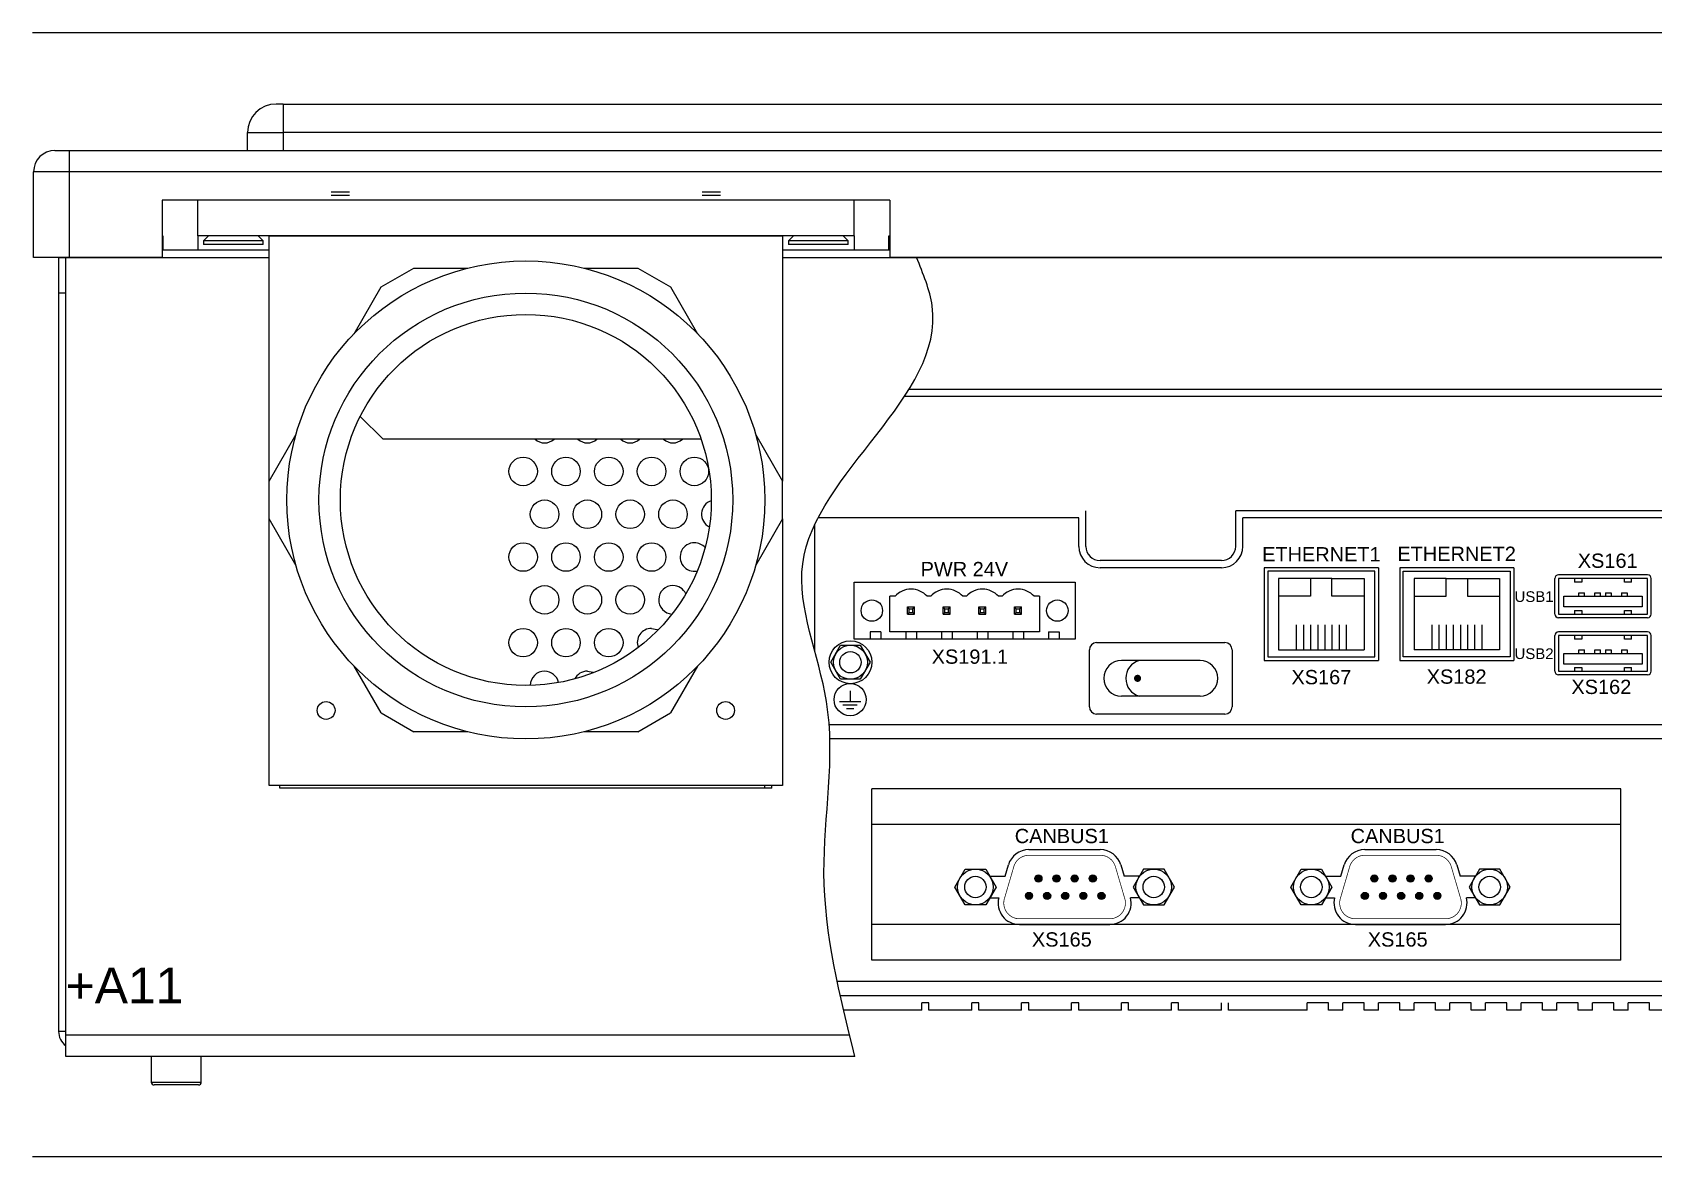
# Model space of a CAD drawing. Extents: x -2364 to 9601, y -871 to 1549.
# Drawn here: x 1380.2 to 1607.4, y 569.4 to 727 of the extents above; entities that cross this region are included whole.
import ezdxf

# ---------------------------------------------------------------- set-up
doc = ezdxf.new("R2010")
doc.units = 0
doc.layers.get('0').update_dxf_attribs({"linetype": 'CONTINUOUS'})

# ---------------------------------------------------------------- blocks, each defined once
blk = doc.blocks.new('MOERM3_TV')
for p, q in [((-2.75, 0), (-1.38, 2.38)), ((-1.38, 2.38), (1.38, 2.38)), ((1.38, 2.38), (2.75, 0)), ((-1.38, -2.38), (-2.75, 0)), ((2.75, 0), (1.38, -2.38)), ((1.38, -2.38), (-1.38, -2.38))]:
    blk.add_line(p, q)
for radius in [2.38, 1.5]:
    blk.add_circle((0, 0), radius)

msp = doc.modelspace()

# ---------------------------------------------------------------- linework, layer by layer
for p, q in [((1380.18725, 727.00193), (1850.43917, 727.00193)), ((1612.85141, 675.96948), (1502.41693, 675.96948)), ((1612.85141, 676.96948), (1503.05306, 676.96948)), ((1426.13896, 673.18194), (1429.35141, 669.96948)), ((1473.92273, 669.96948), (1429.35141, 669.96948)), ((1490.87101, 659.96948), (1490.85141, 659.96948)), ((1527.85141, 654.96948), (1527.85141, 659.96948)), ((1614.35141, 659.96948), (1548.85141, 659.96948)), ((1548.85141, 654.96948), (1548.85141, 659.96948)), ((1489.85141, 640.25188), (1489.85141, 658.00772)), ((1526.85141, 658.96948), (1490.32769, 658.96948)), ((1526.85141, 654.96948), (1526.85141, 658.96948)), ((1613.35141, 658.96948), (1549.85141, 658.96948)), ((1549.85141, 654.96948), (1549.85141, 658.96948)), ((1546.85141, 652.96948), (1529.85141, 652.96948)), ((1495.35141, 649.96948), (1526.35141, 649.96948)), ((1495.35141, 641.96948), (1495.35141, 649.96948)), ((1526.35141, 649.96948), (1526.35141, 641.96948)), ((1546.85141, 651.96948), (1529.85141, 651.96948)), ((1568.85141, 651.96948), (1552.85141, 651.96948)), ((1552.85141, 651.96948), (1552.85141, 638.96948)), ((1553.35141, 651.46948), (1553.35141, 639.46948)), ((1568.35141, 651.46948), (1553.35141, 651.46948)), ((1559.35141, 650.46948), (1554.85141, 650.46948)), ((1554.85141, 650.46948), (1554.85141, 640.46948)), ((1559.35141, 650.46948), (1559.35141, 647.96948)), ((1562.35141, 650.46948), (1559.35141, 650.46948)), ((1562.35141, 650.46948), (1566.85141, 650.46948)), ((1562.35141, 647.96948), (1562.35141, 650.46948)), ((1566.85141, 650.46948), (1566.85141, 640.46948)), ((1568.35141, 639.46948), (1568.35141, 651.46948)), ((1568.85141, 651.96948), (1568.85141, 638.96948)), ((1587.85141, 651.96948), (1571.85141, 651.96948)), ((1571.85141, 651.96948), (1571.85141, 638.96948)), ((1572.35141, 651.46948), (1587.35141, 651.46948)), ((1572.35141, 639.46948), (1572.35141, 651.46948)), ((1578.35141, 650.46948), (1573.85141, 650.46948)), ((1573.85141, 650.46948), (1573.85141, 640.46948)), ((1578.35141, 647.96948), (1578.35141, 650.46948)), ((1578.35141, 650.46948), (1581.35141, 650.46948)), ((1581.35141, 650.46948), (1585.85141, 650.46948)), ((1581.35141, 650.46948), (1581.35141, 647.96948)), ((1585.85141, 650.46948), (1585.85141, 640.46948)), ((1587.35141, 651.46948), (1587.35141, 639.46948)), ((1587.85141, 651.96948), (1587.85141, 638.96948)), ((1587.85141, 651.96948), (1587.85141, 638.96948)), ((1593.60141, 645.46948), (1593.60141, 650.46948)), ((1606.60141, 650.96948), (1594.10141, 650.96948)), ((1606.60141, 650.46948), (1594.10141, 650.46948)), ((1594.10141, 650.46948), (1594.10141, 645.46948)), ((1596.35141, 650.46948), (1596.35141, 649.96948)), ((1597.35141, 649.96948), (1596.35141, 649.96948)), ((1597.35141, 650.46948), (1597.35141, 649.96948)), ((1603.35141, 649.96948), (1603.35141, 650.46948)), ((1604.35141, 649.96948), (1603.35141, 649.96948)), ((1604.35141, 649.96948), (1604.35141, 650.46948)), ((1606.60141, 645.46948), (1606.60141, 650.46948)), ((1607.10141, 645.46948), (1607.10141, 650.46948)), ((1500.35141, 642.96948), (1500.35141, 647.96948)), ((1501.10141, 647.96948), (1500.35141, 647.96948)), ((1506.10141, 647.96948), (1505.60141, 647.96948)), ((1511.10141, 647.96948), (1510.60141, 647.96948)), ((1516.10141, 647.96948), (1515.60141, 647.96948)), ((1521.35141, 647.96948), (1520.60141, 647.96948)), ((1521.35141, 647.96948), (1521.35141, 642.96948)), ((1559.35141, 647.96948), (1554.85141, 647.96948)), ((1566.85141, 647.96948), (1562.35141, 647.96948)), ((1573.85141, 647.96948), (1578.35141, 647.96948)), ((1581.35141, 647.96948), (1585.85141, 647.96948)), ((1594.85141, 647.96948), (1605.85141, 647.96948)), ((1594.85141, 646.46948), (1594.85141, 647.96948)), ((1596.95141, 647.96948), (1596.95141, 648.46948)), ((1596.95141, 648.46948), (1597.75141, 648.46948)), ((1597.75141, 647.96948), (1597.75141, 648.46948)), ((1599.20141, 647.96948), (1599.20141, 648.46948)), ((1599.20141, 648.46948), (1600.00141, 648.46948)), ((1600.00141, 647.96948), (1600.00141, 648.46948)), ((1600.70141, 648.46948), (1600.70141, 647.96948)), ((1600.70141, 648.46948), (1601.50141, 648.46948)), ((1601.50141, 648.46948), (1601.50141, 647.96948)), ((1602.95141, 648.46948), (1602.95141, 647.96948)), ((1602.95141, 648.46948), (1603.75141, 648.46948)), ((1603.75141, 648.46948), (1603.75141, 647.96948)), ((1605.85141, 647.96948), (1605.85141, 646.46948)), ((1503.10141, 646.21948), (1502.85141, 646.46948)), ((1502.85141, 646.46948), (1503.85141, 646.46948)), ((1502.85141, 645.46948), (1502.85141, 646.46948)), ((1503.10141, 645.71948), (1502.85141, 645.46948)), ((1502.85141, 645.46948), (1503.85141, 645.46948)), ((1503.10141, 645.71948), (1503.10141, 646.21948)), ((1503.10141, 646.21948), (1503.60141, 646.21948)), ((1503.10141, 645.71948), (1503.60141, 645.71948)), ((1503.60141, 646.21948), (1503.85141, 646.46948)), ((1503.60141, 645.71948), (1503.60141, 646.21948)), ((1503.60141, 645.71948), (1503.85141, 645.46948)), ((1503.85141, 645.46948), (1503.85141, 646.46948)), ((1508.10141, 646.21948), (1507.85141, 646.46948)), ((1507.85141, 646.46948), (1508.85141, 646.46948)), ((1507.85141, 645.46948), (1507.85141, 646.46948)), ((1508.10141, 645.71948), (1507.85141, 645.46948)), ((1507.85141, 645.46948), (1508.85141, 645.46948)), ((1508.10141, 645.71948), (1508.10141, 646.21948)), ((1508.10141, 646.21948), (1508.60141, 646.21948)), ((1508.10141, 645.71948), (1508.60141, 645.71948)), ((1508.60141, 646.21948), (1508.85141, 646.46948)), ((1508.60141, 645.71948), (1508.60141, 646.21948)), ((1508.60141, 645.71948), (1508.85141, 645.46948)), ((1508.85141, 645.46948), (1508.85141, 646.46948)), ((1512.85141, 645.46948), (1512.85141, 646.46948)), ((1512.85141, 646.46948), (1513.85141, 646.46948)), ((1513.10141, 646.21948), (1512.85141, 646.46948)), ((1513.10141, 645.71948), (1512.85141, 645.46948)), ((1512.85141, 645.46948), (1513.85141, 645.46948)), ((1513.10141, 646.21948), (1513.60141, 646.21948)), ((1513.10141, 645.71948), (1513.10141, 646.21948)), ((1513.10141, 645.71948), (1513.60141, 645.71948)), ((1513.60141, 646.21948), (1513.85141, 646.46948)), ((1513.60141, 645.71948), (1513.60141, 646.21948)), ((1513.60141, 645.71948), (1513.85141, 645.46948)), ((1513.85141, 645.46948), (1513.85141, 646.46948)), ((1518.10141, 646.21948), (1517.85141, 646.46948)), ((1517.85141, 646.46948), (1518.85141, 646.46948)), ((1517.85141, 645.46948), (1517.85141, 646.46948)), ((1518.10141, 645.71948), (1517.85141, 645.46948)), ((1517.85141, 645.46948), (1518.85141, 645.46948)), ((1518.10141, 645.71948), (1518.10141, 646.21948)), ((1518.10141, 646.21948), (1518.60141, 646.21948)), ((1518.10141, 645.71948), (1518.60141, 645.71948)), ((1518.60141, 646.21948), (1518.85141, 646.46948)), ((1518.60141, 645.71948), (1518.60141, 646.21948)), ((1518.60141, 645.71948), (1518.85141, 645.46948)), ((1518.85141, 645.46948), (1518.85141, 646.46948)), ((1594.10141, 645.46948), (1606.60141, 645.46948)), ((1605.85141, 646.46948), (1594.85141, 646.46948)), ((1596.35141, 645.96948), (1597.35141, 645.96948)), ((1596.35141, 645.96948), (1596.35141, 645.46948)), ((1597.35141, 645.96948), (1597.35141, 645.46948)), ((1603.35141, 645.96948), (1604.35141, 645.96948)), ((1603.35141, 645.46948), (1603.35141, 645.96948)), ((1604.35141, 645.46948), (1604.35141, 645.96948)), ((1557.35141, 643.96948), (1557.35141, 640.46948)), ((1558.35141, 643.96948), (1558.35141, 640.46948)), ((1559.35141, 643.96948), (1559.35141, 640.46948)), ((1560.35141, 643.96948), (1560.35141, 640.46948)), ((1561.35141, 643.96948), (1561.35141, 640.46948)), ((1562.35141, 643.96948), (1562.35141, 640.46948)), ((1563.35141, 643.96948), (1563.35141, 640.46948)), ((1564.35141, 643.96948), (1564.35141, 640.46948)), ((1576.35141, 643.96948), (1576.35141, 640.46948)), ((1577.35141, 643.96948), (1577.35141, 640.46948)), ((1578.35141, 643.96948), (1578.35141, 640.46948)), ((1579.35141, 643.96948), (1579.35141, 640.46948)), ((1580.35141, 643.96948), (1580.35141, 640.46948)), ((1581.35141, 643.96948), (1581.35141, 640.46948)), ((1582.35141, 643.96948), (1582.35141, 640.46948)), ((1583.35141, 643.96948), (1583.35141, 640.46948)), ((1606.60141, 644.96948), (1594.10141, 644.96948)), ((1526.35141, 641.96948), (1495.35141, 641.96948)), ((1499.10141, 642.96948), (1497.60141, 642.96948)), ((1497.60141, 642.96948), (1497.60141, 641.96948)), ((1499.10141, 642.96948), (1499.10141, 641.96948)), ((1521.35141, 642.96948), (1500.35141, 642.96948)), ((1502.60141, 642.96948), (1502.60141, 641.96948)), ((1504.10141, 642.96948), (1504.10141, 641.96948)), ((1507.60141, 642.96948), (1507.60141, 641.96948)), ((1509.10141, 642.96948), (1509.10141, 641.96948)), ((1512.60141, 642.96948), (1512.60141, 641.96948)), ((1514.10141, 642.96948), (1514.10141, 641.96948)), ((1517.60141, 642.96948), (1517.60141, 641.96948)), ((1519.10141, 642.96948), (1519.10141, 641.96948)), ((1522.60141, 642.96948), (1524.10141, 642.96948)), ((1522.60141, 642.96948), (1522.60141, 641.96948)), ((1524.10141, 642.96948), (1524.10141, 641.96948)), ((1529.35141, 641.46948), (1547.35141, 641.46948)), ((1593.60141, 637.46948), (1593.60141, 642.46948)), ((1606.60141, 642.96948), (1594.10141, 642.96948)), ((1606.60141, 642.46948), (1594.10141, 642.46948)), ((1594.10141, 642.46948), (1594.10141, 637.46948)), ((1596.35141, 642.46948), (1596.35141, 641.96948)), ((1597.35141, 641.96948), (1596.35141, 641.96948)), ((1597.35141, 642.46948), (1597.35141, 641.96948)), ((1603.35141, 641.96948), (1603.35141, 642.46948)), ((1604.35141, 641.96948), (1603.35141, 641.96948)), ((1604.35141, 641.96948), (1604.35141, 642.46948)), ((1606.60141, 637.46948), (1606.60141, 642.46948)), ((1607.10141, 637.46948), (1607.10141, 642.46948)), ((1528.35141, 632.46948), (1528.35141, 640.46948)), ((1543.85141, 638.96948), (1532.85141, 638.96948)), ((1548.35141, 640.46948), (1548.35141, 632.46948)), ((1552.85141, 638.96948), (1568.85141, 638.96948)), ((1553.35141, 639.46948), (1568.35141, 639.46948)), ((1554.85141, 640.46948), (1566.85141, 640.46948)), ((1571.85141, 638.96948), (1587.85141, 638.96948)), ((1587.35141, 639.46948), (1572.35141, 639.46948)), ((1585.85141, 640.46948), (1573.85141, 640.46948)), ((1594.85141, 639.96948), (1605.85141, 639.96948)), ((1594.85141, 638.46948), (1594.85141, 639.96948)), ((1596.95141, 640.46948), (1597.75141, 640.46948)), ((1596.95141, 639.96948), (1596.95141, 640.46948)), ((1597.75141, 639.96948), (1597.75141, 640.46948)), ((1599.20141, 640.46948), (1600.00141, 640.46948)), ((1599.20141, 639.96948), (1599.20141, 640.46948)), ((1600.00141, 639.96948), (1600.00141, 640.46948)), ((1600.70141, 640.46948), (1601.50141, 640.46948)), ((1600.70141, 640.46948), (1600.70141, 639.96948)), ((1601.50141, 640.46948), (1601.50141, 639.96948)), ((1602.95141, 640.46948), (1603.75141, 640.46948)), ((1602.95141, 640.46948), (1602.95141, 639.96948)), ((1603.75141, 640.46948), (1603.75141, 639.96948)), ((1605.85141, 639.96948), (1605.85141, 638.46948)), ((1594.10141, 637.46948), (1606.60141, 637.46948)), ((1606.60141, 636.96948), (1594.10141, 636.96948)), ((1605.85141, 638.46948), (1594.85141, 638.46948)), ((1596.35141, 637.96948), (1597.35141, 637.96948)), ((1596.35141, 637.96948), (1596.35141, 637.46948)), ((1597.35141, 637.96948), (1597.35141, 637.46948)), ((1603.35141, 637.96948), (1604.35141, 637.96948)), ((1603.35141, 637.46948), (1603.35141, 637.96948)), ((1604.35141, 637.46948), (1604.35141, 637.96948)), ((1494.80694, 634.73454), (1494.80694, 633.23454)), ((1493.30694, 633.23454), (1496.30694, 633.23454)), ((1493.80694, 632.73454), (1495.80694, 632.73454)), ((1494.30694, 632.23454), (1495.30694, 632.23454)), ((1543.85141, 633.96948), (1532.85141, 633.96948)), ((1738.85141, 629.96948), (1491.87215, 629.96948)), ((1547.35141, 631.46948), (1529.35141, 631.46948)), ((1740.85141, 627.96948), (1491.96998, 627.96948)), ((1602.85141, 620.96948), (1497.85141, 620.96948)), ((1497.85141, 596.96948), (1497.85141, 620.96948)), ((1602.85141, 596.96948), (1602.85141, 620.96948)), ((1602.85141, 615.96948), (1497.85141, 615.96948)), ((1519.8683, 612.46948), (1529.87535, 612.46948)), ((1566.95109, 612.46948), (1576.95814, 612.46948)), ((1509.48507, 607.21948), (1510.92845, 609.71948)), ((1510.92845, 609.71948), (1513.8152, 609.71948)), ((1513.8152, 609.71948), (1515.25858, 607.21948)), ((1516.52065, 608.71948), (1516.9902, 610.31598)), ((1532.75345, 610.31598), (1533.223, 608.71948)), ((1535.92845, 609.71948), (1534.48507, 607.21948)), ((1538.8152, 609.71948), (1535.92845, 609.71948)), ((1540.25858, 607.21948), (1538.8152, 609.71948)), ((1556.56786, 607.21948), (1558.01124, 609.71948)), ((1558.01124, 609.71948), (1560.89799, 609.71948)), ((1560.89799, 609.71948), (1562.34136, 607.21948)), ((1563.60343, 608.71948), (1564.07299, 610.31598)), ((1579.83623, 610.31598), (1580.30579, 608.71948)), ((1583.01124, 609.71948), (1581.56786, 607.21948)), ((1585.89799, 609.71948), (1583.01124, 609.71948)), ((1587.34136, 607.21948), (1585.89799, 609.71948)), ((1510.92845, 604.71948), (1509.48507, 607.21948)), ((1515.25858, 607.21948), (1513.8152, 604.71948)), ((1514.39255, 608.71948), (1516.52065, 608.71948)), ((1535.3511, 608.71948), (1533.223, 608.71948)), ((1534.48507, 607.21948), (1535.92845, 604.71948)), ((1538.8152, 604.71948), (1540.25858, 607.21948)), ((1558.01124, 604.71948), (1556.56786, 607.21948)), ((1562.34136, 607.21948), (1560.89799, 604.71948)), ((1561.47534, 608.71948), (1563.60343, 608.71948)), ((1582.43389, 608.71948), (1580.30579, 608.71948)), ((1581.56786, 607.21948), (1583.01124, 604.71948)), ((1585.89799, 604.71948), (1587.34136, 607.21948)), ((1513.8152, 604.71948), (1510.92845, 604.71948)), ((1514.39255, 605.71948), (1515.64003, 605.71948)), ((1535.3511, 605.71948), (1534.10362, 605.71948)), ((1535.92845, 604.71948), (1538.8152, 604.71948)), ((1560.89799, 604.71948), (1558.01124, 604.71948)), ((1561.47534, 605.71948), (1562.72282, 605.71948)), ((1582.43389, 605.71948), (1581.1864, 605.71948)), ((1583.01124, 604.71948), (1585.89799, 604.71948)), ((1602.85141, 601.96948), (1497.85141, 601.96948)), ((1531.19888, 601.96948), (1518.54477, 601.96948)), ((1518.54477, 601.96948), (1531.19888, 601.96948)), ((1578.28167, 601.96948), (1565.62756, 601.96948)), ((1565.62756, 601.96948), (1578.28167, 601.96948)), ((1602.85141, 596.96948), (1497.85141, 596.96948)), ((1741.85141, 593.96948), (1493.00098, 593.96948)), ((1747.85141, 591.96948), (1493.43472, 591.96948)), ((1504.85141, 589.96948), (1504.85141, 590.96948)), ((1505.85141, 590.96948), (1504.85141, 590.96948)), ((1505.85141, 589.96948), (1505.85141, 590.96948)), ((1511.85141, 589.96948), (1511.85141, 590.96948)), ((1511.85141, 589.96948), (1511.85141, 590.96948)), ((1512.85141, 590.96948), (1511.85141, 590.96948)), ((1512.85141, 589.96948), (1512.85141, 590.96948)), ((1518.85141, 589.96948), (1518.85141, 590.96948)), ((1518.85141, 589.96948), (1518.85141, 590.96948)), ((1519.85141, 590.96948), (1518.85141, 590.96948)), ((1519.85141, 589.96948), (1519.85141, 590.96948)), ((1525.85141, 589.96948), (1525.85141, 590.96948)), ((1525.85141, 589.96948), (1525.85141, 590.96948)), ((1526.85141, 590.96948), (1525.85141, 590.96948)), ((1526.85141, 589.96948), (1526.85141, 590.96948)), ((1532.85141, 589.96948), (1532.85141, 590.96948)), ((1532.85141, 589.96948), (1532.85141, 590.96948)), ((1533.85141, 590.96948), (1532.85141, 590.96948)), ((1533.85141, 589.96948), (1533.85141, 590.96948)), ((1539.85141, 589.96948), (1539.85141, 590.96948)), ((1539.85141, 589.96948), (1539.85141, 590.96948)), ((1540.85141, 590.96948), (1539.85141, 590.96948)), ((1540.85141, 589.96948), (1540.85141, 590.96948)), ((1546.85141, 589.96948), (1546.85141, 590.96948)), ((1547.85141, 589.96948), (1547.85141, 590.96948)), ((1558.85141, 589.96948), (1558.85141, 590.96948)), ((1561.85141, 590.96948), (1558.85141, 590.96948)), ((1561.85141, 589.96948), (1561.85141, 590.96948)), ((1563.85141, 589.96948), (1563.85141, 590.96948)), ((1566.85141, 590.96948), (1563.85141, 590.96948)), ((1566.85141, 589.96948), (1566.85141, 590.96948)), ((1568.85141, 589.96948), (1568.85141, 590.96948)), ((1571.85141, 590.96948), (1568.85141, 590.96948)), ((1571.85141, 589.96948), (1571.85141, 590.96948)), ((1573.85141, 589.96948), (1573.85141, 590.96948)), ((1576.85141, 590.96948), (1573.85141, 590.96948)), ((1576.85141, 589.96948), (1576.85141, 590.96948)), ((1578.85141, 589.96948), (1578.85141, 590.96948)), ((1581.85141, 590.96948), (1578.85141, 590.96948)), ((1581.85141, 589.96948), (1581.85141, 590.96948)), ((1583.85141, 589.96948), (1583.85141, 590.96948)), ((1586.85141, 590.96948), (1583.85141, 590.96948)), ((1586.85141, 589.96948), (1586.85141, 590.96948)), ((1588.85141, 589.96948), (1588.85141, 590.96948)), ((1591.85141, 590.96948), (1588.85141, 590.96948)), ((1591.85141, 589.96948), (1591.85141, 590.96948)), ((1593.85141, 589.96948), (1593.85141, 590.96948)), ((1596.85141, 590.96948), (1593.85141, 590.96948)), ((1596.85141, 589.96948), (1596.85141, 590.96948)), ((1598.85141, 589.96948), (1598.85141, 590.96948)), ((1601.85141, 590.96948), (1598.85141, 590.96948)), ((1601.85141, 589.96948), (1601.85141, 590.96948)), ((1606.85141, 590.96948), (1603.85141, 590.96948)), ((1603.85141, 589.96948), (1603.85141, 590.96948)), ((1606.85141, 589.96948), (1606.85141, 590.96948)), ((1504.85141, 589.96948), (1493.89381, 589.96948)), ((1511.85141, 589.96948), (1505.85141, 589.96948)), ((1518.85141, 589.96948), (1512.85141, 589.96948)), ((1525.85141, 589.96948), (1519.85141, 589.96948)), ((1532.85141, 589.96948), (1526.85141, 589.96948)), ((1539.85141, 589.96948), (1533.85141, 589.96948)), ((1546.85141, 589.96948), (1540.85141, 589.96948)), ((1558.85141, 589.96948), (1547.85141, 589.96948)), ((1563.85141, 589.96948), (1561.85141, 589.96948)), ((1568.85141, 589.96948), (1566.85141, 589.96948)), ((1573.85141, 589.96948), (1571.85141, 589.96948)), ((1578.85141, 589.96948), (1576.85141, 589.96948)), ((1583.85141, 589.96948), (1581.85141, 589.96948)), ((1588.85141, 589.96948), (1586.85141, 589.96948)), ((1593.85141, 589.96948), (1591.85141, 589.96948)), ((1598.85141, 589.96948), (1596.85141, 589.96948)), ((1603.85141, 589.96948), (1601.85141, 589.96948)), ((1608.85141, 589.96948), (1606.85141, 589.96948)), ((1380.18725, 569.43702), (1850.43917, 569.43702))]:
    msp.add_line(p, q)
at = {"color": 7, "linetype": 'Continuous'}
for p, q in [((1415.35141, 716.96948), (1414.35141, 716.96948)), ((1415.35141, 716.96948), (1815.35142, 716.96948)), ((1415.35141, 716.96948), (1415.35141, 712.96948)), ((1410.35142, 712.96948), (1415.35141, 712.96948)), ((1410.35142, 710.46948), (1410.35142, 712.96948)), ((1815.35142, 712.96948), (1415.35141, 712.96948)), ((1383.35141, 710.46948), (1385.35141, 710.46948)), ((1385.35141, 710.46948), (1845.35142, 710.46948)), ((1385.35141, 710.46948), (1385.35141, 707.46948)), ((1380.35141, 695.46948), (1380.35141, 707.46948)), ((1385.35141, 707.46948), (1380.35141, 707.46948)), ((1845.35142, 707.46948), (1385.35141, 707.46948)), ((1385.35141, 707.46948), (1385.35141, 695.46948)), ((1422.07079, 704.66948), (1424.63203, 704.66948)), ((1474.07079, 704.66948), (1476.63203, 704.66948)), ((1500.35141, 703.46948), (1398.35141, 703.46948)), ((1398.35141, 703.46948), (1398.35141, 695.46948)), ((1495.35141, 703.46948), (1403.35142, 703.46948)), ((1403.35142, 698.46948), (1403.35142, 703.46948)), ((1422.07079, 704.16948), (1424.63203, 704.16948)), ((1474.07079, 704.16948), (1476.63203, 704.16948)), ((1495.35141, 698.46948), (1495.35141, 703.46948)), ((1500.35141, 703.46948), (1500.35141, 695.46948)), ((1398.35141, 698.46948), (1398.45244, 698.46948)), ((1398.45244, 698.46948), (1398.45244, 696.46948)), ((1495.35141, 698.46948), (1403.35142, 698.46948)), ((1404.85141, 698.46948), (1404.15142, 697.76948)), ((1412.55141, 697.76948), (1404.15142, 697.76948)), ((1404.15142, 697.76948), (1404.15142, 697.26948)), ((1412.55141, 697.76948), (1411.85141, 698.46948)), ((1412.55141, 697.26948), (1412.55141, 697.76948)), ((1413.35141, 698.46948), (1485.35142, 698.46948)), ((1413.35141, 664.11565), (1413.35141, 698.46948)), ((1485.35142, 698.46948), (1485.35142, 664.11565)), ((1486.85141, 698.46948), (1486.15142, 697.76948)), ((1494.55141, 697.76948), (1486.15142, 697.76948)), ((1486.15142, 697.76948), (1486.15142, 697.26948)), ((1494.55141, 697.76948), (1493.85141, 698.46948)), ((1494.55141, 697.26948), (1494.55141, 697.76948)), ((1500.25039, 698.46948), (1500.35141, 698.46948)), ((1500.25039, 696.46948), (1500.25039, 698.46948)), ((1385.35141, 695.46948), (1380.35141, 695.46948)), ((1383.85261, 695.46948), (1383.85141, 695.41948)), ((1383.85141, 695.41948), (1383.85141, 690.46948)), ((1384.85142, 695.41948), (1383.85141, 695.41948)), ((1384.85142, 586.46948), (1384.85142, 695.41948)), ((1394.85141, 695.41948), (1384.85142, 695.41948)), ((1398.35141, 695.46948), (1385.35141, 695.46948)), ((1385.95141, 695.41948), (1385.95023, 695.46948)), ((1386.35141, 695.46948), (1386.35141, 695.41948)), ((1394.57791, 695.41948), (1394.57791, 695.46948)), ((1394.85141, 695.41948), (1394.85141, 695.46948)), ((1413.35141, 696.46948), (1398.35141, 696.46948)), ((1412.55141, 697.26948), (1404.15142, 697.26948)), ((1500.35141, 696.46948), (1485.35142, 696.46948)), ((1494.55141, 697.26948), (1486.15142, 697.26948)), ((1845.35142, 695.46948), (1500.35141, 695.46948)), ((1429.05976, 691.32331), (1433.64306, 693.96948)), ((1433.64306, 693.96948), (1441.22737, 693.96948)), ((1457.47544, 693.96948), (1465.05976, 693.96948)), ((1465.05976, 693.96948), (1469.64306, 691.32331)), ((1425.26761, 684.7551), (1429.05976, 691.32331)), ((1469.64306, 691.32331), (1473.43521, 684.7551)), ((1383.85141, 690.46948), (1383.85141, 586.96948)), ((1384.85142, 690.46948), (1383.85141, 690.46948)), ((1413.35141, 664.11565), (1417.14357, 670.68386)), ((1481.55925, 670.68386), (1485.35142, 664.11565)), ((1413.35141, 658.82331), (1413.35141, 664.11565)), ((1485.35142, 658.82331), (1485.35142, 664.11565)), ((1413.35141, 621.46948), (1413.35141, 658.82331)), ((1417.14357, 652.2551), (1413.35141, 658.82331)), ((1485.35142, 658.82331), (1481.55925, 652.2551)), ((1485.35142, 658.82331), (1485.35142, 621.46948)), ((1429.05976, 631.61565), (1425.26761, 638.18386)), ((1473.43521, 638.18386), (1469.64306, 631.61565)), ((1429.05976, 631.61565), (1433.64306, 628.96948)), ((1465.05976, 628.96948), (1469.64306, 631.61565)), ((1441.22737, 628.96948), (1433.64306, 628.96948)), ((1465.05976, 628.96948), (1457.47544, 628.96948)), ((1485.35142, 621.46948), (1413.35141, 621.46948)), ((1414.85142, 621.06948), (1414.85142, 621.46948)), ((1483.85141, 621.06948), (1414.85142, 621.06948)), ((1482.85141, 621.06948), (1482.85141, 621.46948)), ((1483.85141, 621.06948), (1483.85141, 621.46948)), ((1384.85142, 586.96948), (1383.85141, 586.96948)), ((1494.74038, 586.46948), (1384.85142, 586.46948)), ((1384.85142, 583.46947), (1384.85142, 586.46948)), ((1495.48912, 583.46947), (1384.85142, 583.46947)), ((1396.85141, 583.46947), (1396.85141, 579.86948)), ((1403.85141, 579.86948), (1403.85141, 583.46947)), ((1401.75254, 579.46948), (1397.25142, 579.46948)), ((1403.45142, 579.46948), (1401.75254, 579.46948))]:
    msp.add_line(p, q, dxfattribs=at)
at = {"color": 8, "linetype": 'Continuous'}
for p, q in [((1415.35141, 712.96948), (1415.35141, 710.46948)), ((1403.35142, 698.46948), (1403.35142, 696.46948)), ((1495.35141, 698.46948), (1495.35141, 696.46948)), ((1413.35141, 695.41948), (1394.85141, 695.41948)), ((1835.85141, 695.41948), (1485.35142, 695.41948)), ((1396.85141, 579.86948), (1401.93333, 579.86948)), ((1401.93333, 579.86948), (1403.85141, 579.86948))]:
    msp.add_line(p, q, dxfattribs=at)
at = {"color": 7, "linetype": 'Continuous'}
for points in [[(1466.97641, 643.46948), (1467.74178, 643.31724), (1467.89575, 643.24566)], [(1457.97641, 637.46948), (1458.74177, 637.31724), (1458.85222, 637.26752)]]:
    msp.add_lwpolyline(points, dxfattribs=at)
at = {"const_width": 0.5}
for points in [[(1535.35141, 636.46948, 1), (1534.85141, 636.46948, 1)], [(1520.95284, 608.41046, 1), (1521.45284, 608.41046, 1)], [(1523.49284, 608.41046, 1), (1523.99284, 608.41046, 1)], [(1526.03284, 608.41046, 1), (1526.53284, 608.41046, 1)], [(1528.57284, 608.41046, 1), (1529.07284, 608.41046, 1)], [(1568.03563, 608.41046, 1), (1568.53563, 608.41046, 1)], [(1570.57563, 608.41046, 1), (1571.07563, 608.41046, 1)], [(1573.11563, 608.41046, 1), (1573.61563, 608.41046, 1)], [(1575.65563, 608.41046, 1), (1576.15563, 608.41046, 1)], [(1519.62978, 605.96948, 1), (1520.12978, 605.96948, 1)], [(1522.16978, 605.96948, 1), (1522.66978, 605.96948, 1)], [(1524.70978, 605.96948, 1), (1525.20978, 605.96948, 1)], [(1527.24978, 605.96948, 1), (1527.74978, 605.96948, 1)], [(1529.78978, 605.96948, 1), (1530.28978, 605.96948, 1)], [(1566.71256, 605.96948, 1), (1567.21256, 605.96948, 1)], [(1569.25256, 605.96948, 1), (1569.75256, 605.96948, 1)], [(1571.79256, 605.96948, 1), (1572.29256, 605.96948, 1)], [(1574.33256, 605.96948, 1), (1574.83256, 605.96948, 1)], [(1576.87256, 605.96948, 1), (1577.37256, 605.96948, 1)]]:
    msp.add_lwpolyline(points, format="xyb", close=True, dxfattribs=at)
at = {"const_width": 0.1}
for points in [[(1494.80694, 633.23454), (1494.80694, 634.73454)], [(1493.30694, 633.23454), (1496.30694, 633.23454)], [(1495.80694, 632.73454), (1493.80694, 632.73454)], [(1495.30694, 632.23454), (1494.30694, 632.23454)]]:
    msp.add_lwpolyline(points, dxfattribs=at)
for points in [[(1531.19888, 602.76948, 0.1, 0.1, 0), (1518.54477, 602.76948, 0.1, 0.1, -0.500705616), (1516.43417, 605.59024, 0.1, 0.1, 0), (1517.7577, 610.09024, 0.1, 0.1, -0.332706414), (1519.8683, 611.66948, 0.1, 0.1, 0), (1529.87535, 611.66948, 0.1, 0.1, -0.332706414), (1531.98595, 610.09024, 0.1, 0.1, 0), (1533.30948, 605.59024, 0.1, 0.1, -0.500705616)], [(1578.28167, 602.76948, 0.1, 0.1, 0), (1565.62756, 602.76948, 0.1, 0.1, -0.500705616), (1563.51695, 605.59024, 0.1, 0.1, 0), (1564.84048, 610.09024, 0.1, 0.1, -0.332706414), (1566.95109, 611.66948, 0.1, 0.1, 0), (1576.95814, 611.66948, 0.1, 0.1, -0.332706414), (1579.06874, 610.09024, 0.1, 0.1, 0), (1580.39227, 605.59024, 0.1, 0.1, -0.500705616)]]:
    msp.add_lwpolyline(points, format="xyseb", close=True)
at = {"color": 7, "linetype": 'Continuous'}
for centre, radius in [((1449.35141, 661.46948), 33.5), ((1449.35141, 661.46948), 29), ((1449.35141, 661.46948), 26), ((1448.97641, 665.46948), 2), ((1454.97641, 665.46948), 2), ((1460.97641, 665.46948), 2), ((1466.97641, 665.46948), 2), ((1472.97641, 665.46948), 2), ((1451.97641, 659.46948), 2), ((1457.97641, 659.46948), 2), ((1463.97641, 659.46948), 2), ((1469.97641, 659.46948), 2), ((1448.97641, 653.46948), 2), ((1454.97641, 653.46948), 2), ((1460.97641, 653.46948), 2), ((1466.97641, 653.46948), 2), ((1451.97641, 647.46948), 2), ((1457.97641, 647.46948), 2), ((1463.97641, 647.46948), 2), ((1448.97641, 641.46948), 2), ((1454.97641, 641.46948), 2), ((1460.97641, 641.46948), 2), ((1421.35141, 631.96948), 1.25), ((1477.35141, 631.96948), 1.25)]:
    msp.add_circle(centre, radius, dxfattribs=at)
for centre, radius in [((1497.85141, 645.96948), 1.5), ((1523.85141, 645.96948), 1.5), ((1494.85141, 638.71948), 3), ((1494.80694, 633.48454), 2.25), ((1512.37183, 607.21948), 2.5), ((1537.37183, 607.21948), 2.5), ((1559.45461, 607.21948), 2.5), ((1584.45461, 607.21948), 2.5), ((1512.37183, 607.21948), 1.5), ((1521.20284, 608.41046), 0.5), ((1523.74284, 608.41046), 0.5), ((1526.28284, 608.41046), 0.5), ((1528.82284, 608.41046), 0.5), ((1537.37183, 607.21948), 1.5), ((1559.45461, 607.21948), 1.5), ((1568.28563, 608.41046), 0.5), ((1570.82563, 608.41046), 0.5), ((1573.36563, 608.41046), 0.5), ((1575.90563, 608.41046), 0.5), ((1584.45461, 607.21948), 1.5), ((1519.87978, 605.96948), 0.5), ((1522.41978, 605.96948), 0.5), ((1524.95978, 605.96948), 0.5), ((1527.49978, 605.96948), 0.5), ((1530.03978, 605.96948), 0.5), ((1566.96256, 605.96948), 0.5), ((1569.50256, 605.96948), 0.5), ((1572.04256, 605.96948), 0.5), ((1574.58256, 605.96948), 0.5), ((1577.12256, 605.96948), 0.5)]:
    msp.add_circle(centre, radius)
for centre, radius, start, end in [((1414.35141, 712.96948), 4, 90, 180), ((1383.35141, 707.46948), 3, 90, 180), ((1384.90141, 695.41948), 0.05, 0, 180), ((1451.97641, 671.46948), 2, 228.5903779, 311.4096221), ((1457.97641, 671.46948), 2, 228.5903779, 311.4096221), ((1463.97641, 671.46948), 2, 228.5903779, 311.4096221), ((1469.97641, 671.46948), 2, 228.5903779, 311.4096221), ((1475.97641, 659.46948), 2, 108.2157831, 243.1925358), ((1472.97641, 653.46948), 2, 90, 281.2753303), ((1472.97641, 653.46948), 2, 41.3099668, 90), ((1469.97641, 647.46948), 2, 90, 266.3333503), ((1469.97641, 647.46948), 2, 25.3302791, 90), ((1466.97641, 641.46948), 2, 90, 200.1419437), ((1451.97641, 635.46948), 2, 90, 179.7847552), ((1451.97641, 635.46948), 2, 11.7455139, 90), ((1457.97641, 635.46948), 2, 90, 152.6747273), ((1386.35141, 586.96948), 2.5, 180, 233.1301024), ((1397.25141, 579.86948), 0.4, 180, 270), ((1403.45141, 579.86948), 0.4, 270, 0)]:
    msp.add_arc(centre, radius, start, end, dxfattribs=at)
for centre, radius, start, end in [((1529.85141, 654.96948), 3, 180, 270), ((1529.85141, 654.96948), 2, 180, 270), ((1546.85141, 654.96948), 3, 270, 0), ((1546.85141, 654.96948), 2, 270, 0), ((1594.10141, 650.46948), 0.5, 90, 180), ((1606.60141, 650.46948), 0.5, 0, 90), ((1503.35141, 645.93823), 3.03125, 42.0750221, 137.9249779), ((1508.35141, 645.93823), 3.03125, 42.0750221, 137.9249779), ((1513.35141, 645.93823), 3.03125, 42.0750221, 137.9249779), ((1518.35141, 645.93823), 3.03125, 42.0750221, 137.9249779), ((1594.10141, 645.46948), 0.5, 180, 270), ((1606.60141, 645.46948), 0.5, 270, 0), ((1529.35141, 640.46948), 1, 90, 180), ((1547.35141, 640.46948), 1, 0, 90), ((1594.10141, 642.46948), 0.5, 90, 180), ((1606.60141, 642.46948), 0.5, 0, 90), ((1532.85141, 636.46948), 2.5, 90, 270), ((1536.04178, 636.46948), 2.59253, 105.3539098, 254.6460902), ((1543.85141, 636.46948), 2.5, 270, 90), ((1594.10141, 637.46948), 0.5, 180, 270), ((1606.60141, 637.46948), 0.5, 270, 0), ((1529.35141, 632.46948), 1, 180, 270), ((1547.35141, 632.46948), 1, 270, 0), ((1519.8683, 609.46948), 3, 90, 163.6104597), ((1529.87535, 609.46948), 3, 16.3895403, 90), ((1566.95109, 609.46948), 3, 90, 163.6104597), ((1576.95814, 609.46948), 3, 16.3895403, 90), ((1518.54477, 604.96948), 3, 165.5224878, 270), ((1531.19888, 604.96948), 3, 270, 14.4775122), ((1565.62756, 604.96948), 3, 165.5224878, 270), ((1578.28167, 604.96948), 3, 270, 14.4775122)]:
    msp.add_arc(centre, radius, start, end)
msp.add_spline([(1495.48912, 583.46947), (1491.14323, 609.21295), (1491.49419, 633.23925), (1488.16005, 652.53046), (1506.30838, 688.66436), (1504.1117, 695.46948)], degree=3)

# ---------------------------------------------------------------- block references
at = {"rotation": 180}
msp.add_blockref('MOERM3_TV', (1494.85141, 638.71948), dxfattribs=at)

# ---------------------------------------------------------------- texts
at = {"width": 20}
for s, insert, char_height, attachment_point in [('\\fArial|b0|i0|c0|p34;ETHERNET1', (1560.86584, 652.85757), 2, 8), ('\\fArial|b0|i0|c0|p34;ETHERNET2', (1579.82393, 652.92752), 2, 8), ('\\fArial|b0|i0|c0|p34;PWR 24V', (1516.95598, 650.78367), 2, 9), ('\\fArial|b0|i0|c0|p34;XS161', (1601.00093, 651.92874), 2, 8), ('\\fArial|b0|i0|c0|p34;USB1', (1590.67751, 647.15157), 1.5, 8), ('\\fArial|b0|i0|c0|p34;XS191.1', (1516.95598, 638.48008), 2, 9), ('\\fArial|b0|i0|c0|p34;USB2', (1590.67751, 639.15157), 1.5, 8), ('\\fArial|b0|i0|c0|p34;XS167', (1560.86584, 635.61105), 2, 8), ('{\\fArial|b0|i0|c0|p34;XS182}', (1579.82393, 635.681), 2, 8), ('\\fArial|b0|i0|c0|p34;XS162', (1600.10751, 634.2432), 2, 8), ('\\fArial|b0|i0|c0|p34;CANBUS1', (1524.48372, 613.33931), 2, 8), ('\\fArial|b0|i0|c0|p34;CANBUS1', (1571.5665, 613.33931), 2, 8), ('\\fArial|b0|i0|c0|p34;XS165', (1524.48372, 598.84143), 2, 8), ('\\fArial|b0|i0|c0|p34;XS165', (1571.5665, 598.84143), 2, 8), ('{\\fArial|b0|i0|c0|p34;+A11}', (1401.35171, 590.92545), 5, 9)]:
    msp.add_mtext(s, dxfattribs=dict(at, insert=insert, char_height=char_height, attachment_point=attachment_point))

doc.saveas('drawing.dxf')
